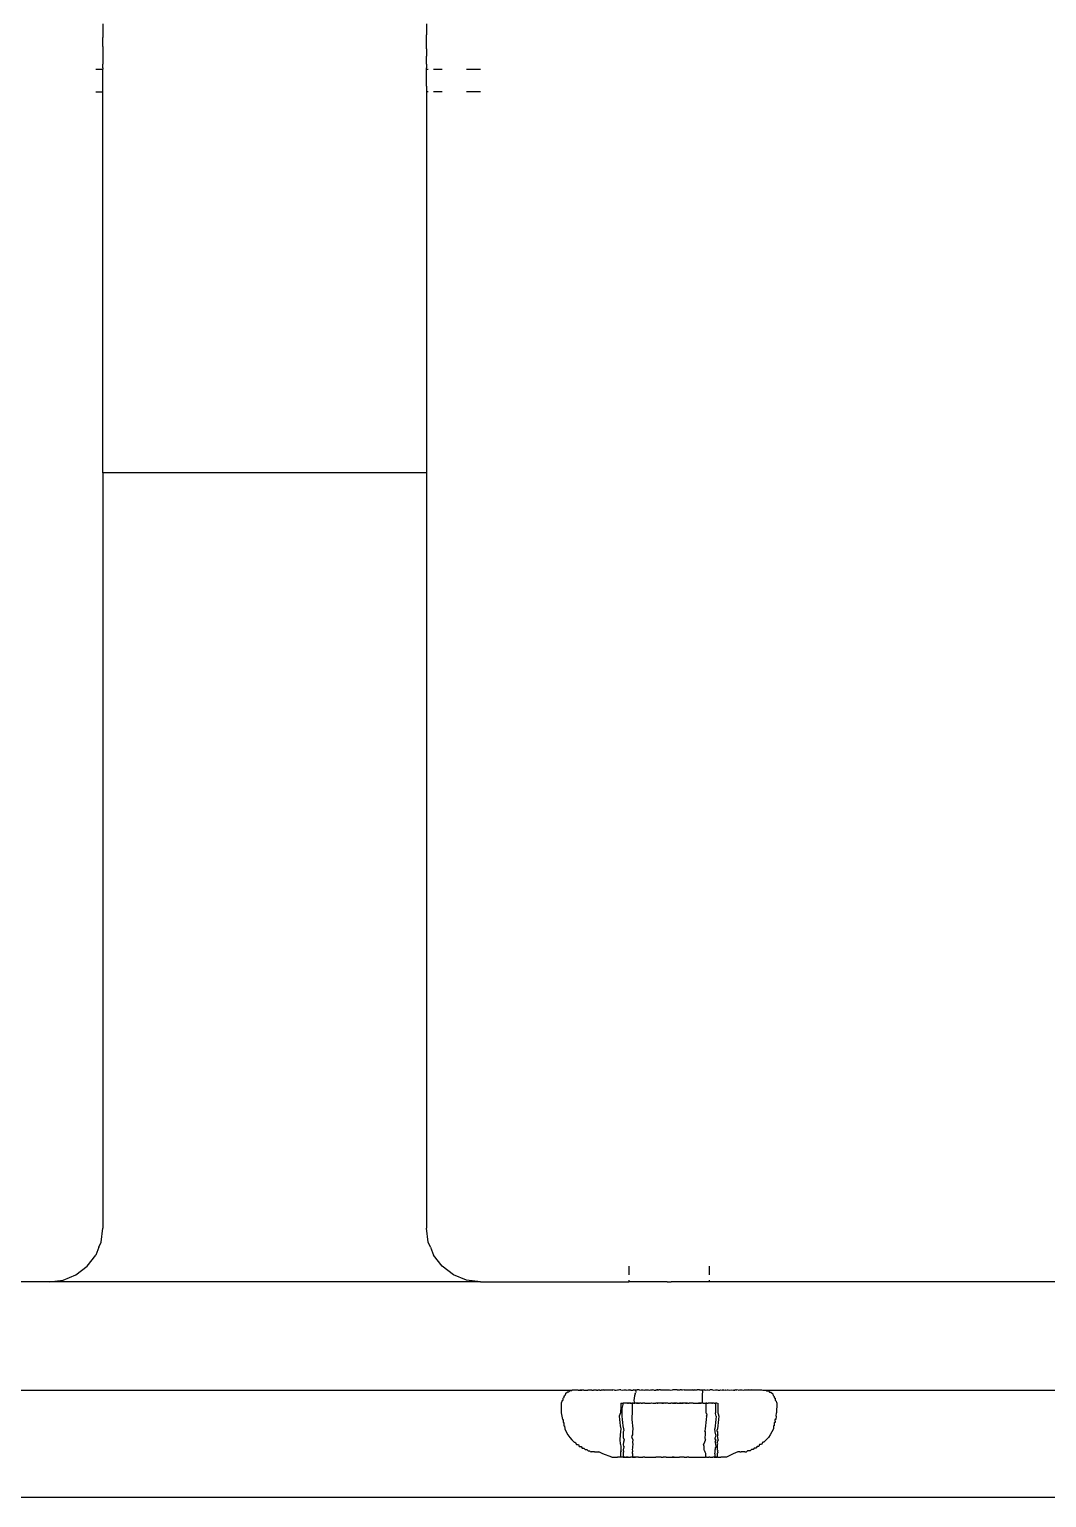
# Model space of a CAD drawing. Header units: millimetres. Extents: x 21 to 5427, y 20 to 4028.
# Drawn here: x 4265.3 to 4303.1, y 1620.3 to 1674.8 of the extents above; entities that cross this region are included whole.
import ezdxf

# ---------------------------------------------------------------- set-up
doc = ezdxf.new("R2010")
doc.units = ezdxf.units.MM

msp = doc.modelspace()

# ---------------------------------------------------------------- linework, layer by layer
for p, q in [((4268.079, 1674.965), (4268.079, 1674.564)), ((4268.079, 1674.564), (4268.079, 1674.509)), ((4268.079, 1674.509), (4268.079, 1674.468)), ((4268.079, 1674.128), (4268.079, 1674.468)), ((4280.079, 1674.965), (4280.079, 1674.564)), ((4280.079, 1674.509), (4280.079, 1674.564)), ((4280.079, 1674.468), (4280.079, 1674.509)), ((4280.079, 1674.128), (4280.079, 1674.468)), ((4268.079, 1674.128), (4268.079, 1674.088)), ((4268.079, 1674.088), (4268.079, 1674.048)), ((4268.079, 1674.048), (4268.079, 1673.777)), ((4280.079, 1674.088), (4280.079, 1674.128)), ((4280.079, 1674.048), (4280.079, 1674.088)), ((4280.079, 1674.048), (4280.079, 1673.777)), ((4268.079, 1673.777), (4268.079, 1673.704)), ((4268.079, 1673.704), (4268.079, 1673.579)), ((4268.079, 1673.579), (4268.079, 1673.518)), ((4268.079, 1673.518), (4268.079, 1673.476)), ((4268.079, 1673.335), (4268.079, 1673.476)), ((4280.079, 1673.704), (4280.079, 1673.777)), ((4280.079, 1673.579), (4280.079, 1673.704)), ((4280.079, 1673.518), (4280.079, 1673.579)), ((4280.079, 1673.476), (4280.079, 1673.518)), ((4280.079, 1673.476), (4280.079, 1673.335)), ((4267.811, 1673.295), (4268.011, 1673.295)), ((4268.011, 1673.295), (4268.079, 1673.295)), ((4268.079, 1673.335), (4268.079, 1673.295)), ((4268.079, 1672.659), (4268.079, 1673.295)), ((4280.079, 1673.295), (4280.079, 1673.335)), ((4280.079, 1673.295), (4280.147, 1673.295)), ((4280.079, 1672.659), (4280.079, 1673.295)), ((4280.347, 1673.295), (4280.665, 1673.295)), ((4281.562, 1673.295), (4282.079, 1673.295)), ((4267.811, 1672.444), (4268.011, 1672.444)), ((4268.011, 1672.444), (4268.079, 1672.444)), ((4268.079, 1672.444), (4268.079, 1672.659)), ((4268.079, 1671.753), (4268.079, 1672.444)), ((4280.079, 1672.659), (4280.079, 1672.444)), ((4280.147, 1672.444), (4280.079, 1672.444)), ((4280.079, 1672.444), (4280.079, 1671.753)), ((4280.665, 1672.444), (4280.347, 1672.444)), ((4282.079, 1672.444), (4281.562, 1672.444)), ((4268.079, 1670.861), (4268.079, 1671.753)), ((4280.079, 1671.753), (4280.079, 1670.861)), ((4268.079, 1669.986), (4268.079, 1670.861)), ((4280.079, 1670.861), (4280.079, 1669.986)), ((4268.079, 1669.129), (4268.079, 1669.986)), ((4280.079, 1669.986), (4280.079, 1669.129)), ((4268.079, 1668.294), (4268.079, 1669.129)), ((4280.079, 1669.129), (4280.079, 1668.294)), ((4268.079, 1667.481), (4268.079, 1668.294)), ((4280.079, 1668.294), (4280.079, 1667.481)), ((4268.079, 1666.693), (4268.079, 1667.481)), ((4280.079, 1667.481), (4280.079, 1666.693)), ((4268.079, 1665.931), (4268.079, 1666.693)), ((4280.079, 1666.693), (4280.079, 1665.931)), ((4268.079, 1665.197), (4268.079, 1665.931)), ((4280.079, 1665.931), (4280.079, 1665.197)), ((4268.079, 1664.492), (4268.079, 1665.197)), ((4280.079, 1665.197), (4280.079, 1664.492)), ((4268.079, 1663.819), (4268.079, 1664.492)), ((4280.079, 1664.492), (4280.079, 1663.819)), ((4268.079, 1663.179), (4268.079, 1663.819)), ((4280.079, 1663.819), (4280.079, 1663.179)), ((4268.079, 1662.573), (4268.079, 1663.179)), ((4280.079, 1663.179), (4280.079, 1662.573)), ((4268.079, 1662.002), (4268.079, 1662.573)), ((4280.079, 1662.573), (4280.079, 1662.002)), ((4268.079, 1661.469), (4268.079, 1662.002)), ((4280.079, 1662.002), (4280.079, 1661.469)), ((4268.079, 1660.973), (4268.079, 1661.469)), ((4280.079, 1661.469), (4280.079, 1660.973)), ((4268.079, 1660.517), (4268.079, 1660.973)), ((4280.079, 1660.973), (4280.079, 1660.517)), ((4268.079, 1660.101), (4268.079, 1660.517)), ((4280.079, 1660.517), (4280.079, 1660.101)), ((4268.079, 1659.727), (4268.079, 1660.101)), ((4280.079, 1660.101), (4280.079, 1659.727)), ((4268.079, 1659.394), (4268.079, 1659.727)), ((4268.079, 1659.104), (4268.079, 1659.394)), ((4280.079, 1659.727), (4280.079, 1659.394)), ((4280.079, 1659.394), (4280.079, 1659.104)), ((4268.079, 1658.858), (4268.079, 1659.104)), ((4268.079, 1658.655), (4268.079, 1658.858)), ((4280.079, 1659.104), (4280.079, 1658.858)), ((4280.079, 1658.858), (4280.079, 1658.655)), ((4268.079, 1658.498), (4268.079, 1658.655)), ((4268.079, 1658.385), (4268.079, 1658.498)), ((4268.079, 1658.317), (4268.079, 1658.385)), ((4280.079, 1658.317), (4268.079, 1658.317)), ((4268.079, 1658.317), (4268.079, 1630.294)), ((4280.079, 1658.655), (4280.079, 1658.498)), ((4280.079, 1658.498), (4280.079, 1658.385)), ((4280.079, 1658.385), (4280.079, 1658.317)), ((4280.079, 1658.317), (4280.079, 1630.294)), ((4268.011, 1629.776), (4268.079, 1630.294)), ((4280.147, 1629.776), (4280.079, 1630.294)), ((4267.494, 1628.88), (4267.811, 1629.294)), ((4267.927, 1629.587), (4267.811, 1629.294)), ((4267.927, 1629.587), (4268.011, 1629.776)), ((4280.232, 1629.587), (4280.147, 1629.776)), ((4280.232, 1629.587), (4280.347, 1629.294)), ((4280.665, 1628.88), (4280.347, 1629.294)), ((4267.079, 1628.562), (4267.494, 1628.88)), ((4281.079, 1628.562), (4280.665, 1628.88)), ((4287.589, 1628.88), (4287.589, 1628.562)), ((4290.57, 1628.88), (4290.57, 1628.562)), ((4266.079, 1628.294), (4240.57, 1628.294)), ((4266.079, 1628.294), (4266.597, 1628.362)), ((4282.079, 1628.294), (4266.079, 1628.294)), ((4266.597, 1628.362), (4267.079, 1628.562)), ((4281.562, 1628.362), (4281.079, 1628.562)), ((4282.079, 1628.294), (4281.562, 1628.362)), ((4282.079, 1628.294), (4287.589, 1628.294)), ((4287.589, 1628.362), (4287.589, 1628.294)), ((4287.622, 1628.294), (4287.589, 1628.294)), ((4287.677, 1628.294), (4287.622, 1628.294)), ((4287.755, 1628.294), (4287.677, 1628.294)), ((4287.854, 1628.294), (4287.755, 1628.294)), ((4287.972, 1628.294), (4287.854, 1628.294)), ((4287.999, 1628.294), (4287.972, 1628.294)), ((4288.108, 1628.294), (4287.999, 1628.294)), ((4288.139, 1628.294), (4288.108, 1628.294)), ((4288.259, 1628.294), (4288.139, 1628.294)), ((4288.292, 1628.294), (4288.259, 1628.294)), ((4288.423, 1628.294), (4288.292, 1628.294)), ((4288.459, 1628.294), (4288.423, 1628.294)), ((4288.597, 1628.294), (4288.459, 1628.294)), ((4288.635, 1628.294), (4288.597, 1628.294)), ((4288.779, 1628.294), (4288.635, 1628.294)), ((4288.818, 1628.294), (4288.779, 1628.294)), ((4288.965, 1628.294), (4288.818, 1628.294)), ((4289.005, 1628.294), (4288.965, 1628.294)), ((4289.005, 1628.294), (4289.154, 1628.294)), ((4289.193, 1628.294), (4289.154, 1628.294)), ((4289.341, 1628.294), (4289.193, 1628.294)), ((4289.38, 1628.294), (4289.341, 1628.294)), ((4289.524, 1628.294), (4289.38, 1628.294)), ((4289.562, 1628.294), (4289.524, 1628.294)), ((4289.7, 1628.294), (4289.562, 1628.294)), ((4289.736, 1628.294), (4289.7, 1628.294)), ((4289.866, 1628.294), (4289.736, 1628.294)), ((4289.9, 1628.294), (4289.866, 1628.294)), ((4290.02, 1628.294), (4289.9, 1628.294)), ((4290.051, 1628.294), (4290.02, 1628.294)), ((4290.159, 1628.294), (4290.051, 1628.294)), ((4290.186, 1628.294), (4290.159, 1628.294)), ((4290.304, 1628.294), (4290.186, 1628.294)), ((4290.403, 1628.294), (4290.304, 1628.294)), ((4290.481, 1628.294), (4290.403, 1628.294)), ((4290.537, 1628.294), (4290.481, 1628.294)), ((4290.57, 1628.294), (4290.537, 1628.294)), ((4290.57, 1628.362), (4290.57, 1628.294)), ((4316.079, 1628.294), (4290.57, 1628.294)), ((4242.67, 1624.284), (4285.488, 1624.284)), ((4285.112, 1623.892), (4285.083, 1623.794)), ((4285.112, 1623.892), (4285.138, 1623.892)), ((4285.141, 1623.985), (4285.138, 1623.892)), ((4285.141, 1623.985), (4285.166, 1623.985)), ((4285.187, 1624.072), (4285.166, 1623.985)), ((4285.187, 1624.072), (4285.212, 1624.072)), ((4285.233, 1624.148), (4285.212, 1624.072)), ((4285.308, 1624.21), (4285.233, 1624.148)), ((4285.348, 1624.21), (4285.308, 1624.21)), ((4285.394, 1624.256), (4285.348, 1624.21)), ((4285.467, 1624.256), (4285.394, 1624.256)), ((4285.488, 1624.284), (4285.467, 1624.256)), ((4285.526, 1624.284), (4285.488, 1624.284)), ((4285.599, 1624.284), (4285.526, 1624.284)), ((4285.648, 1624.284), (4285.599, 1624.284)), ((4285.705, 1624.284), (4285.648, 1624.284)), ((4285.705, 1624.284), (4285.742, 1624.284)), ((4285.742, 1624.284), (4285.77, 1624.284)), ((4285.843, 1624.284), (4285.77, 1624.284)), ((4285.77, 1624.284), (4285.811, 1624.284)), ((4285.811, 1624.284), (4285.843, 1624.284)), ((4285.889, 1624.284), (4285.843, 1624.284)), ((4285.924, 1624.284), (4285.889, 1624.284)), ((4285.924, 1624.284), (4285.975, 1624.284)), ((4285.975, 1624.284), (4286.013, 1624.284)), ((4286.013, 1624.284), (4286.068, 1624.284)), ((4286.109, 1624.284), (4286.068, 1624.284)), ((4286.168, 1624.284), (4286.109, 1624.284)), ((4286.212, 1624.284), (4286.168, 1624.284)), ((4286.212, 1624.284), (4286.275, 1624.284)), ((4286.322, 1624.284), (4286.275, 1624.284)), ((4286.389, 1624.284), (4286.322, 1624.284)), ((4286.389, 1624.284), (4286.439, 1624.284)), ((4286.509, 1624.284), (4286.439, 1624.284)), ((4286.509, 1624.284), (4286.562, 1624.284)), ((4286.636, 1624.284), (4286.562, 1624.284)), ((4286.664, 1624.294), (4286.636, 1624.284)), ((4286.691, 1624.284), (4286.636, 1624.284)), ((4286.664, 1624.294), (4286.691, 1624.284)), ((4286.768, 1624.284), (4286.691, 1624.284)), ((4286.826, 1624.284), (4286.768, 1624.284)), ((4286.906, 1624.284), (4286.826, 1624.284)), ((4286.966, 1624.284), (4286.906, 1624.284)), ((4286.966, 1624.284), (4287, 1624.294)), ((4287.05, 1624.284), (4287, 1624.294)), ((4287.05, 1624.284), (4287.112, 1624.284)), ((4287.112, 1624.284), (4287.165, 1624.294)), ((4287.165, 1624.294), (4287.198, 1624.284)), ((4287.243, 1624.294), (4287.198, 1624.284)), ((4287.289, 1624.294), (4287.243, 1624.294)), ((4287.289, 1624.294), (4287.351, 1624.284)), ((4287.351, 1624.284), (4287.404, 1624.294)), ((4287.404, 1624.294), (4287.475, 1624.294)), ((4287.475, 1624.294), (4287.508, 1624.284)), ((4287.508, 1624.284), (4287.566, 1624.294)), ((4287.566, 1624.294), (4287.596, 1624.291)), ((4287.596, 1624.291), (4287.631, 1624.294)), ((4287.596, 1624.291), (4287.668, 1624.284)), ((4287.668, 1624.284), (4287.631, 1624.294)), ((4287.668, 1624.284), (4287.737, 1624.284)), ((4287.737, 1624.284), (4287.766, 1624.294)), ((4287.737, 1624.284), (4287.805, 1624.288)), ((4287.832, 1624.284), (4287.766, 1624.294)), ((4287.783, 1623.985), (4287.774, 1623.892)), ((4287.774, 1623.892), (4287.79, 1623.848)), ((4287.798, 1624.072), (4287.783, 1623.985)), ((4287.79, 1623.848), (4287.81, 1623.794)), ((4287.819, 1624.148), (4287.798, 1624.072)), ((4287.805, 1624.288), (4287.832, 1624.284)), ((4287.819, 1624.148), (4287.833, 1624.184)), ((4287.903, 1624.294), (4287.832, 1624.284)), ((4287.832, 1624.284), (4287.864, 1624.294)), ((4287.832, 1624.284), (4287.843, 1624.21)), ((4287.843, 1624.21), (4287.833, 1624.184)), ((4287.864, 1624.294), (4287.903, 1624.294)), ((4287.959, 1624.294), (4287.903, 1624.294)), ((4287.999, 1624.284), (4287.959, 1624.294)), ((4287.999, 1624.284), (4288.042, 1624.294)), ((4288.042, 1624.294), (4288.094, 1624.294)), ((4288.094, 1624.294), (4288.169, 1624.284)), ((4288.094, 1624.294), (4288.122, 1624.294)), ((4288.122, 1624.294), (4288.169, 1624.284)), ((4288.169, 1624.284), (4288.194, 1624.294)), ((4288.169, 1624.284), (4288.235, 1624.294)), ((4288.194, 1624.294), (4288.235, 1624.294)), ((4288.235, 1624.294), (4288.299, 1624.294)), ((4288.299, 1624.294), (4288.341, 1624.284)), ((4288.341, 1624.284), (4288.396, 1624.294)), ((4288.396, 1624.294), (4288.431, 1624.291)), ((4288.396, 1623.794), (4288.427, 1623.816)), ((4288.427, 1623.816), (4288.474, 1623.794)), ((4288.431, 1624.291), (4288.469, 1624.294)), ((4288.515, 1624.284), (4288.469, 1624.294)), ((4288.515, 1624.284), (4288.588, 1624.284)), ((4288.614, 1624.294), (4288.588, 1624.284)), ((4288.641, 1624.291), (4288.588, 1624.284)), ((4288.614, 1624.294), (4288.641, 1624.291)), ((4288.641, 1624.291), (4288.703, 1624.294)), ((4288.667, 1624.294), (4288.641, 1624.291)), ((4288.667, 1624.294), (4288.703, 1624.294)), ((4288.759, 1624.294), (4288.703, 1624.294)), ((4288.759, 1624.294), (4288.869, 1624.294)), ((4288.869, 1624.294), (4288.96, 1624.294)), ((4288.956, 1623.794), (4288.994, 1623.816)), ((4288.96, 1624.294), (4289.039, 1624.294)), ((4289.039, 1623.794), (4288.994, 1623.816)), ((4289.039, 1624.294), (4289.085, 1624.294)), ((4289.085, 1624.294), (4289.116, 1624.284)), ((4289.116, 1624.284), (4289.209, 1624.294)), ((4289.288, 1624.294), (4289.209, 1624.294)), ((4289.377, 1624.294), (4289.288, 1624.294)), ((4289.377, 1624.294), (4289.455, 1624.294)), ((4289.455, 1624.294), (4289.491, 1624.294)), ((4289.54, 1624.294), (4289.491, 1624.294)), ((4289.54, 1624.294), (4289.57, 1624.284)), ((4289.636, 1624.294), (4289.57, 1624.284)), ((4289.636, 1624.294), (4289.694, 1624.294)), ((4289.694, 1624.294), (4289.763, 1624.294)), ((4289.763, 1624.294), (4289.836, 1624.294)), ((4289.836, 1624.294), (4289.899, 1624.294)), ((4289.899, 1624.294), (4289.965, 1624.294)), ((4289.989, 1624.284), (4289.965, 1624.294)), ((4289.989, 1624.284), (4290.045, 1624.294)), ((4290.02, 1624.294), (4289.989, 1624.284)), ((4290.02, 1624.294), (4290.077, 1624.294)), ((4290.045, 1624.294), (4290.077, 1624.294)), ((4290.077, 1624.294), (4290.123, 1624.294)), ((4290.17, 1624.294), (4290.123, 1624.294)), ((4290.207, 1624.294), (4290.17, 1624.294)), ((4290.207, 1624.294), (4290.27, 1624.294)), ((4290.27, 1624.294), (4290.343, 1624.294)), ((4290.27, 1624.294), (4290.311, 1624.294)), ((4290.311, 1624.294), (4290.343, 1624.294)), ((4290.311, 1624.294), (4290.315, 1624.21)), ((4290.315, 1624.21), (4290.311, 1624.148)), ((4290.311, 1624.148), (4290.311, 1624.072)), ((4290.311, 1624.072), (4290.311, 1623.985)), ((4290.311, 1623.985), (4290.311, 1623.892)), ((4290.311, 1623.892), (4290.311, 1623.794)), ((4290.343, 1624.294), (4290.393, 1624.294)), ((4290.422, 1624.284), (4290.393, 1624.294)), ((4290.422, 1624.284), (4290.478, 1624.294)), ((4290.478, 1624.294), (4290.527, 1624.294)), ((4290.527, 1624.294), (4290.584, 1624.284)), ((4290.611, 1624.294), (4290.584, 1624.284)), ((4290.66, 1624.294), (4290.611, 1624.294)), ((4290.688, 1624.294), (4290.66, 1624.294)), ((4290.688, 1624.294), (4290.742, 1624.284)), ((4290.742, 1624.284), (4290.804, 1624.294)), ((4290.804, 1624.294), (4290.831, 1624.291)), ((4290.831, 1624.291), (4290.869, 1624.294)), ((4290.831, 1624.291), (4290.897, 1624.284)), ((4290.869, 1624.294), (4290.897, 1624.284)), ((4290.897, 1624.284), (4290.961, 1624.284)), ((4290.961, 1624.284), (4290.994, 1624.294)), ((4290.994, 1624.294), (4291.047, 1624.284)), ((4291.109, 1624.284), (4291.047, 1624.284)), ((4291.109, 1624.284), (4291.158, 1624.294)), ((4291.158, 1624.294), (4291.192, 1624.284)), ((4291.192, 1624.284), (4291.232, 1624.294)), ((4291.232, 1624.294), (4291.274, 1624.294)), ((4291.274, 1624.294), (4291.333, 1624.284)), ((4291.333, 1624.284), (4291.387, 1624.294)), ((4291.387, 1624.294), (4291.468, 1624.284)), ((4291.468, 1624.284), (4291.495, 1624.294)), ((4291.468, 1624.284), (4291.523, 1624.284)), ((4291.495, 1624.294), (4291.523, 1624.284)), ((4291.561, 1624.294), (4291.523, 1624.284)), ((4291.561, 1624.294), (4291.599, 1624.294)), ((4291.649, 1624.284), (4291.599, 1624.294)), ((4291.649, 1624.284), (4291.698, 1624.294)), ((4291.698, 1624.294), (4291.759, 1624.294)), ((4291.759, 1624.294), (4291.793, 1624.294)), ((4291.793, 1624.294), (4291.836, 1624.284)), ((4291.836, 1624.284), (4291.883, 1624.294)), ((4291.883, 1624.294), (4291.969, 1624.294)), ((4291.969, 1624.294), (4292.02, 1624.294)), ((4292.02, 1624.294), (4292.049, 1624.294)), ((4292.091, 1624.284), (4292.02, 1624.294)), ((4292.049, 1624.294), (4292.124, 1624.294)), ((4292.124, 1624.294), (4292.091, 1624.284)), ((4292.124, 1624.294), (4292.193, 1624.294)), ((4292.193, 1624.294), (4292.258, 1624.294)), ((4292.258, 1624.294), (4292.316, 1624.294)), ((4292.316, 1624.294), (4292.369, 1624.294)), ((4292.369, 1624.294), (4292.416, 1624.294)), ((4292.416, 1624.294), (4292.458, 1624.294)), ((4292.458, 1624.294), (4292.493, 1624.294)), ((4292.493, 1624.294), (4292.522, 1624.294)), ((4292.493, 1624.294), (4292.56, 1624.284)), ((4292.56, 1624.284), (4292.6, 1624.284)), ((4292.6, 1624.284), (4292.632, 1624.284)), ((4292.6, 1624.284), (4292.67, 1624.284)), ((4292.632, 1624.284), (4292.67, 1624.284)), ((4292.67, 1624.284), (4332.079, 1624.294)), ((4292.67, 1624.284), (4292.692, 1624.256)), ((4292.692, 1624.256), (4292.764, 1624.256)), ((4292.764, 1624.256), (4292.81, 1624.21)), ((4292.81, 1624.21), (4292.85, 1624.21)), ((4292.85, 1624.21), (4292.926, 1624.148)), ((4292.926, 1624.148), (4292.946, 1624.072)), ((4292.972, 1624.072), (4292.946, 1624.072)), ((4292.972, 1624.072), (4292.992, 1623.985)), ((4293.018, 1623.985), (4292.992, 1623.985)), ((4293.018, 1623.985), (4293.02, 1623.892)), ((4293.046, 1623.892), (4293.02, 1623.892)), ((4293.046, 1623.892), (4293.079, 1623.794)), ((4285.083, 1623.794), (4285.08, 1623.442)), ((4285.08, 1623.442), (4285.108, 1623.319)), ((4285.108, 1623.319), (4285.123, 1623.198)), ((4287.251, 1623.374), (4287.233, 1623.319)), ((4287.233, 1623.319), (4287.239, 1623.198)), ((4287.273, 1623.442), (4287.251, 1623.374)), ((4287.292, 1623.673), (4287.273, 1623.442)), ((4287.292, 1623.794), (4287.328, 1623.794)), ((4287.292, 1623.794), (4287.292, 1623.673)), ((4287.328, 1623.794), (4287.381, 1623.794)), ((4287.381, 1623.794), (4287.328, 1623.604)), ((4287.328, 1623.604), (4287.328, 1623.442)), ((4287.328, 1623.442), (4287.328, 1623.384)), ((4287.328, 1623.384), (4287.334, 1623.319)), ((4287.334, 1623.319), (4287.34, 1623.198)), ((4287.453, 1623.794), (4287.381, 1623.794)), ((4287.412, 1623.794), (4287.381, 1623.794)), ((4287.486, 1623.794), (4287.412, 1623.794)), ((4287.486, 1623.794), (4287.453, 1623.794)), ((4287.536, 1623.794), (4287.486, 1623.794)), ((4287.602, 1623.794), (4287.536, 1623.794)), ((4287.536, 1623.794), (4287.574, 1623.794)), ((4287.629, 1623.794), (4287.574, 1623.794)), ((4287.672, 1623.794), (4287.602, 1623.794)), ((4287.629, 1623.794), (4287.672, 1623.794)), ((4287.672, 1623.794), (4287.715, 1623.794)), ((4287.708, 1623.397), (4287.695, 1623.319)), ((4287.695, 1623.319), (4287.7, 1623.198)), ((4287.712, 1623.628), (4287.708, 1623.442)), ((4287.708, 1623.442), (4287.708, 1623.397)), ((4287.715, 1623.794), (4287.712, 1623.628)), ((4287.766, 1623.794), (4287.715, 1623.794)), ((4287.766, 1623.794), (4287.81, 1623.794)), ((4287.873, 1623.794), (4287.81, 1623.794)), ((4287.873, 1623.794), (4287.836, 1623.794)), ((4287.949, 1623.794), (4287.873, 1623.794)), ((4287.873, 1623.794), (4287.905, 1623.794)), ((4287.905, 1623.794), (4287.949, 1623.794)), ((4287.949, 1623.794), (4287.989, 1623.794)), ((4288.045, 1623.794), (4287.989, 1623.794)), ((4288.045, 1623.794), (4288.09, 1623.794)), ((4288.139, 1623.794), (4288.09, 1623.794)), ((4288.187, 1623.794), (4288.139, 1623.794)), ((4288.187, 1623.794), (4288.232, 1623.794)), ((4288.232, 1623.794), (4288.302, 1623.794)), ((4288.232, 1623.794), (4288.259, 1623.794)), ((4288.259, 1623.794), (4288.33, 1623.794)), ((4288.302, 1623.794), (4288.33, 1623.794)), ((4288.33, 1623.794), (4288.396, 1623.794)), ((4288.474, 1623.794), (4288.544, 1623.794)), ((4288.544, 1623.794), (4288.585, 1623.794)), ((4288.634, 1623.794), (4288.585, 1623.794)), ((4288.634, 1623.794), (4288.665, 1623.794)), ((4288.703, 1623.794), (4288.634, 1623.794)), ((4288.764, 1623.794), (4288.703, 1623.794)), ((4288.81, 1623.794), (4288.764, 1623.794)), ((4288.838, 1623.794), (4288.81, 1623.794)), ((4288.81, 1623.794), (4288.869, 1623.794)), ((4288.91, 1623.794), (4288.838, 1623.794)), ((4288.91, 1623.794), (4288.869, 1623.794)), ((4288.956, 1623.794), (4288.91, 1623.794)), ((4289.039, 1623.794), (4289.102, 1623.794)), ((4289.102, 1623.794), (4289.142, 1623.794)), ((4289.209, 1623.794), (4289.142, 1623.794)), ((4289.209, 1623.794), (4289.248, 1623.794)), ((4289.322, 1623.794), (4289.248, 1623.794)), ((4289.248, 1623.794), (4289.289, 1623.794)), ((4289.289, 1623.794), (4289.348, 1623.794)), ((4289.377, 1623.794), (4289.322, 1623.794)), ((4289.377, 1623.794), (4289.348, 1623.794)), ((4289.377, 1623.794), (4289.41, 1623.794)), ((4289.41, 1623.794), (4289.468, 1623.794)), ((4289.468, 1623.794), (4289.54, 1623.794)), ((4289.494, 1623.794), (4289.468, 1623.794)), ((4289.54, 1623.794), (4289.494, 1623.794)), ((4289.54, 1623.794), (4289.608, 1623.794)), ((4289.608, 1623.794), (4289.57, 1623.794)), ((4289.639, 1623.794), (4289.608, 1623.794)), ((4289.694, 1623.794), (4289.639, 1623.794)), ((4289.763, 1623.794), (4289.694, 1623.794)), ((4289.694, 1623.794), (4289.734, 1623.794)), ((4289.763, 1623.794), (4289.734, 1623.794)), ((4289.763, 1623.794), (4289.829, 1623.794)), ((4289.899, 1623.794), (4289.829, 1623.794)), ((4289.972, 1623.794), (4289.899, 1623.794)), ((4289.972, 1623.794), (4290.02, 1623.794)), ((4290.02, 1623.794), (4290.077, 1623.794)), ((4290.077, 1623.794), (4290.123, 1623.794)), ((4290.123, 1623.794), (4290.17, 1623.794)), ((4290.243, 1623.794), (4290.17, 1623.794)), ((4290.17, 1623.794), (4290.207, 1623.794)), ((4290.207, 1623.794), (4290.27, 1623.794)), ((4290.27, 1623.794), (4290.243, 1623.794)), ((4290.311, 1623.794), (4290.27, 1623.794)), ((4290.349, 1623.794), (4290.311, 1623.794)), ((4290.349, 1623.794), (4290.393, 1623.794)), ((4290.393, 1623.794), (4290.444, 1623.794)), ((4290.442, 1623.571), (4290.441, 1623.442)), ((4290.441, 1623.442), (4290.467, 1623.41)), ((4290.444, 1623.794), (4290.442, 1623.571)), ((4290.487, 1623.794), (4290.444, 1623.794)), ((4290.464, 1623.319), (4290.459, 1623.198)), ((4290.464, 1623.319), (4290.484, 1623.357)), ((4290.467, 1623.41), (4290.484, 1623.357)), ((4290.487, 1623.794), (4290.53, 1623.794)), ((4290.597, 1623.794), (4290.53, 1623.794)), ((4290.665, 1623.794), (4290.597, 1623.794)), ((4290.622, 1623.794), (4290.597, 1623.794)), ((4290.692, 1623.794), (4290.622, 1623.794)), ((4290.665, 1623.794), (4290.692, 1623.794)), ((4290.756, 1623.794), (4290.692, 1623.794)), ((4290.756, 1623.794), (4290.798, 1623.794)), ((4290.86, 1623.794), (4290.798, 1623.794)), ((4290.798, 1623.794), (4290.798, 1623.686)), ((4290.798, 1623.686), (4290.798, 1623.442)), ((4290.805, 1623.41), (4290.798, 1623.442)), ((4290.825, 1623.319), (4290.805, 1623.41)), ((4290.825, 1623.319), (4290.818, 1623.198)), ((4290.888, 1623.794), (4290.892, 1623.442)), ((4290.892, 1623.442), (4290.901, 1623.409)), ((4290.901, 1623.409), (4290.926, 1623.319)), ((4290.926, 1623.319), (4290.919, 1623.198)), ((4293.051, 1623.319), (4293.036, 1623.198)), ((4293.051, 1623.319), (4293.067, 1623.442)), ((4293.079, 1623.794), (4293.067, 1623.442)), ((4285.123, 1623.198), (4285.149, 1623.198)), ((4285.149, 1623.198), (4285.147, 1623.078)), ((4285.147, 1623.078), (4285.173, 1623.078)), ((4285.173, 1623.078), (4285.182, 1622.961)), ((4285.182, 1622.961), (4285.207, 1622.961)), ((4285.207, 1622.961), (4285.209, 1622.846)), ((4285.209, 1622.846), (4285.262, 1622.736)), ((4285.262, 1622.736), (4285.324, 1622.63)), ((4287.239, 1623.198), (4287.251, 1623.078)), ((4287.251, 1623.078), (4287.267, 1622.961)), ((4287.267, 1622.961), (4287.287, 1622.846)), ((4287.287, 1622.846), (4287.272, 1622.63)), ((4287.34, 1623.198), (4287.351, 1623.078)), ((4287.351, 1623.078), (4287.366, 1622.961)), ((4287.366, 1622.961), (4287.386, 1622.846)), ((4287.399, 1622.781), (4287.381, 1622.736)), ((4287.381, 1622.736), (4287.381, 1622.63)), ((4287.386, 1622.846), (4287.399, 1622.781)), ((4287.7, 1623.198), (4287.708, 1623.078)), ((4287.708, 1623.078), (4287.72, 1622.961)), ((4287.72, 1622.961), (4287.736, 1622.846)), ((4287.736, 1622.846), (4287.722, 1622.736)), ((4287.722, 1622.736), (4287.723, 1622.63)), ((4290.423, 1622.846), (4290.412, 1622.778)), ((4290.437, 1622.736), (4290.412, 1622.778)), ((4290.438, 1622.961), (4290.423, 1622.846)), ((4290.436, 1622.63), (4290.437, 1622.736)), ((4290.45, 1623.078), (4290.438, 1622.961)), ((4290.459, 1623.198), (4290.45, 1623.078)), ((4290.792, 1622.961), (4290.773, 1622.846)), ((4290.792, 1622.736), (4290.773, 1622.846)), ((4290.807, 1623.078), (4290.792, 1622.961)), ((4290.818, 1622.63), (4290.792, 1622.736)), ((4290.818, 1623.198), (4290.807, 1623.078)), ((4290.871, 1622.846), (4290.858, 1622.786)), ((4290.885, 1622.736), (4290.858, 1622.786)), ((4290.892, 1622.961), (4290.871, 1622.846)), ((4290.887, 1622.63), (4290.885, 1622.736)), ((4290.908, 1623.078), (4290.892, 1622.961)), ((4290.919, 1623.198), (4290.908, 1623.078)), ((4292.896, 1622.736), (4292.834, 1622.63)), ((4292.949, 1622.846), (4292.896, 1622.736)), ((4292.951, 1622.961), (4292.949, 1622.846)), ((4292.977, 1622.961), (4292.951, 1622.961)), ((4292.985, 1623.078), (4292.977, 1622.961)), ((4293.011, 1623.078), (4292.985, 1623.078)), ((4293.036, 1623.198), (4293.01, 1623.198)), ((4293.01, 1623.198), (4293.011, 1623.078)), ((4285.324, 1622.63), (4285.395, 1622.53)), ((4285.395, 1622.53), (4285.473, 1622.436)), ((4285.473, 1622.436), (4285.558, 1622.349)), ((4285.558, 1622.349), (4285.596, 1622.349)), ((4285.596, 1622.349), (4285.651, 1622.269)), ((4285.651, 1622.269), (4285.687, 1622.269)), ((4285.687, 1622.269), (4285.718, 1622.269)), ((4285.718, 1622.269), (4285.749, 1622.196)), ((4285.749, 1622.196), (4285.785, 1622.196)), ((4285.785, 1622.196), (4285.814, 1622.196)), ((4285.814, 1622.196), (4285.854, 1622.132)), ((4287.272, 1622.63), (4287.254, 1622.436)), ((4287.254, 1622.436), (4287.269, 1622.292)), ((4287.269, 1622.292), (4287.283, 1622.269)), ((4287.283, 1622.269), (4287.292, 1622.196)), ((4287.292, 1622.196), (4287.287, 1622.159)), ((4287.381, 1622.63), (4287.373, 1622.53)), ((4287.373, 1622.53), (4287.409, 1622.436)), ((4287.385, 1622.349), (4287.381, 1622.269)), ((4287.381, 1622.269), (4287.394, 1622.196)), ((4287.409, 1622.436), (4287.385, 1622.349)), ((4287.412, 1622.175), (4287.389, 1622.132)), ((4287.394, 1622.196), (4287.412, 1622.175)), ((4287.723, 1622.63), (4287.692, 1622.568)), ((4287.692, 1622.568), (4287.702, 1622.53)), ((4287.702, 1622.53), (4287.731, 1622.436)), ((4287.731, 1622.436), (4287.725, 1622.349)), ((4287.725, 1622.349), (4287.732, 1622.269)), ((4287.732, 1622.269), (4287.726, 1622.196)), ((4287.726, 1622.196), (4287.728, 1622.132)), ((4290.395, 1622.349), (4290.361, 1622.269)), ((4290.388, 1622.196), (4290.361, 1622.269)), ((4290.379, 1622.132), (4290.388, 1622.196)), ((4290.418, 1622.412), (4290.395, 1622.349)), ((4290.416, 1622.53), (4290.436, 1622.63)), ((4290.427, 1622.436), (4290.416, 1622.53)), ((4290.427, 1622.436), (4290.418, 1622.412)), ((4290.786, 1622.53), (4290.775, 1622.504)), ((4290.815, 1622.436), (4290.775, 1622.504)), ((4290.818, 1622.63), (4290.786, 1622.53)), ((4290.815, 1622.436), (4290.79, 1622.382)), ((4290.808, 1622.349), (4290.79, 1622.382)), ((4290.814, 1622.269), (4290.808, 1622.349)), ((4290.824, 1622.196), (4290.809, 1622.148)), ((4290.824, 1622.196), (4290.814, 1622.269)), ((4290.905, 1622.436), (4290.861, 1622.349)), ((4290.89, 1622.292), (4290.861, 1622.349)), ((4290.872, 1622.159), (4290.883, 1622.224)), ((4290.887, 1622.63), (4290.873, 1622.59)), ((4290.884, 1622.53), (4290.873, 1622.59)), ((4290.875, 1622.269), (4290.89, 1622.292)), ((4290.883, 1622.224), (4290.875, 1622.269)), ((4290.905, 1622.436), (4290.884, 1622.53)), ((4292.344, 1622.196), (4292.305, 1622.132)), ((4292.374, 1622.196), (4292.344, 1622.196)), ((4292.409, 1622.196), (4292.374, 1622.196)), ((4292.441, 1622.269), (4292.409, 1622.196)), ((4292.471, 1622.269), (4292.441, 1622.269)), ((4292.508, 1622.269), (4292.471, 1622.269)), ((4292.563, 1622.349), (4292.508, 1622.269)), ((4292.6, 1622.349), (4292.563, 1622.349)), ((4292.686, 1622.436), (4292.6, 1622.349)), ((4292.764, 1622.53), (4292.686, 1622.436)), ((4292.834, 1622.63), (4292.764, 1622.53)), ((4285.854, 1622.132), (4285.888, 1622.132)), ((4285.888, 1622.132), (4285.917, 1622.132)), ((4285.917, 1622.132), (4285.963, 1622.077)), ((4285.963, 1622.077), (4286.024, 1622.077)), ((4286.024, 1622.077), (4286.076, 1622.031)), ((4286.076, 1622.031), (4286.135, 1622.031)), ((4286.135, 1622.031), (4286.152, 1622.011)), ((4286.152, 1622.011), (4286.19, 1621.994)), ((4286.248, 1621.994), (4286.19, 1621.994)), ((4286.32, 1621.994), (4286.248, 1621.994)), ((4286.32, 1621.994), (4286.367, 1621.994)), ((4286.367, 1621.994), (4286.42, 1621.994)), ((4286.42, 1621.994), (4286.48, 1621.994)), ((4286.62, 1621.914), (4286.48, 1621.994)), ((4286.953, 1621.794), (4286.62, 1621.914)), ((4286.953, 1621.794), (4287.163, 1621.794)), ((4287.292, 1621.794), (4287.163, 1621.794)), ((4287.287, 1622.159), (4287.292, 1622.106)), ((4287.288, 1621.994), (4287.312, 1622.031)), ((4287.292, 1621.952), (4287.288, 1621.994)), ((4287.292, 1622.106), (4287.292, 1622.066)), ((4287.312, 1622.031), (4287.292, 1622.066)), ((4287.292, 1621.904), (4287.292, 1621.952)), ((4287.292, 1621.838), (4287.292, 1621.904)), ((4287.292, 1621.794), (4287.292, 1621.838)), ((4287.328, 1621.794), (4287.292, 1621.794)), ((4287.381, 1621.794), (4287.328, 1621.794)), ((4287.389, 1622.132), (4287.381, 1622.071)), ((4287.381, 1622.071), (4287.382, 1622.031)), ((4287.403, 1621.994), (4287.381, 1621.964)), ((4287.381, 1621.964), (4287.381, 1621.92)), ((4287.381, 1621.92), (4287.381, 1621.867)), ((4287.381, 1621.867), (4287.381, 1621.794)), ((4287.449, 1621.794), (4287.381, 1621.794)), ((4287.381, 1621.794), (4287.412, 1621.794)), ((4287.382, 1622.031), (4287.403, 1621.994)), ((4287.412, 1621.794), (4287.486, 1621.794)), ((4287.412, 1621.794), (4287.449, 1621.794)), ((4287.449, 1621.794), (4287.52, 1621.794)), ((4287.449, 1621.794), (4287.486, 1621.794)), ((4287.561, 1621.794), (4287.486, 1621.794)), ((4287.52, 1621.794), (4287.561, 1621.794)), ((4287.561, 1621.794), (4287.598, 1621.794)), ((4287.598, 1621.794), (4287.645, 1621.794)), ((4287.678, 1621.794), (4287.645, 1621.794)), ((4287.729, 1621.794), (4287.678, 1621.794)), ((4287.728, 1622.132), (4287.715, 1622.077)), ((4287.715, 1622.077), (4287.727, 1622.031)), ((4287.727, 1622.031), (4287.727, 1621.994)), ((4287.728, 1621.933), (4287.727, 1621.994)), ((4287.728, 1621.933), (4287.728, 1621.888)), ((4287.728, 1621.888), (4287.728, 1621.853)), ((4287.728, 1621.853), (4287.729, 1621.794)), ((4287.729, 1621.794), (4287.757, 1621.794)), ((4287.783, 1621.794), (4287.729, 1621.794)), ((4287.757, 1621.794), (4287.832, 1621.794)), ((4287.832, 1621.794), (4287.783, 1621.794)), ((4287.873, 1621.794), (4287.832, 1621.794)), ((4287.947, 1621.794), (4287.873, 1621.794)), ((4287.911, 1621.794), (4287.873, 1621.794)), ((4287.947, 1621.794), (4287.911, 1621.794)), ((4287.947, 1621.794), (4288.065, 1621.794)), ((4288.065, 1621.794), (4288.107, 1621.794)), ((4288.181, 1621.794), (4288.107, 1621.794)), ((4288.181, 1621.794), (4288.313, 1621.794)), ((4288.313, 1621.794), (4288.389, 1621.794)), ((4288.389, 1621.794), (4288.416, 1621.794)), ((4288.416, 1621.794), (4288.473, 1621.794)), ((4288.473, 1621.794), (4288.528, 1621.794)), ((4288.528, 1621.794), (4288.585, 1621.794)), ((4288.634, 1621.794), (4288.585, 1621.794)), ((4288.67, 1621.794), (4288.634, 1621.794)), ((4288.72, 1621.794), (4288.67, 1621.794)), ((4288.782, 1621.794), (4288.72, 1621.794)), ((4288.748, 1621.794), (4288.72, 1621.794)), ((4288.782, 1621.794), (4288.748, 1621.794)), ((4288.782, 1621.794), (4288.862, 1621.794)), ((4288.895, 1621.794), (4288.862, 1621.794)), ((4288.972, 1621.794), (4288.895, 1621.794)), ((4288.972, 1621.794), (4289.037, 1621.794)), ((4289.037, 1621.794), (4289.124, 1621.794)), ((4289.124, 1621.794), (4289.198, 1621.794)), ((4289.198, 1621.794), (4289.271, 1621.794)), ((4289.234, 1621.794), (4289.198, 1621.794)), ((4289.271, 1621.794), (4289.234, 1621.794)), ((4289.271, 1621.794), (4289.324, 1621.794)), ((4289.324, 1621.794), (4289.359, 1621.794)), ((4289.359, 1621.794), (4289.422, 1621.794)), ((4289.422, 1621.794), (4289.468, 1621.794)), ((4289.515, 1621.794), (4289.468, 1621.794)), ((4289.545, 1621.794), (4289.515, 1621.794)), ((4289.608, 1621.794), (4289.545, 1621.794)), ((4289.642, 1621.794), (4289.608, 1621.794)), ((4289.642, 1621.794), (4289.743, 1621.794)), ((4289.818, 1621.794), (4289.743, 1621.794)), ((4289.818, 1621.794), (4289.857, 1621.794)), ((4289.857, 1621.794), (4289.911, 1621.794)), ((4289.911, 1621.794), (4289.974, 1621.794)), ((4289.974, 1621.794), (4290.012, 1621.794)), ((4290.012, 1621.794), (4290.062, 1621.794)), ((4290.062, 1621.794), (4290.117, 1621.794)), ((4290.062, 1621.794), (4290.091, 1621.794)), ((4290.091, 1621.794), (4290.117, 1621.794)), ((4290.117, 1621.794), (4290.223, 1621.794)), ((4290.223, 1621.794), (4290.286, 1621.794)), ((4290.223, 1621.794), (4290.257, 1621.794)), ((4290.257, 1621.794), (4290.327, 1621.794)), ((4290.286, 1621.794), (4290.327, 1621.794)), ((4290.327, 1621.794), (4290.376, 1621.794)), ((4290.376, 1621.794), (4290.43, 1621.794)), ((4290.385, 1622.077), (4290.379, 1622.132)), ((4290.394, 1622.031), (4290.385, 1622.077)), ((4290.394, 1622.031), (4290.412, 1621.994)), ((4290.412, 1621.994), (4290.431, 1621.949)), ((4290.431, 1621.917), (4290.43, 1621.88)), ((4290.43, 1621.88), (4290.43, 1621.794)), ((4290.468, 1621.794), (4290.43, 1621.794)), ((4290.431, 1621.949), (4290.431, 1621.917)), ((4290.468, 1621.794), (4290.514, 1621.794)), ((4290.514, 1621.794), (4290.557, 1621.794)), ((4290.598, 1621.794), (4290.557, 1621.794)), ((4290.598, 1621.794), (4290.673, 1621.794)), ((4290.598, 1621.794), (4290.638, 1621.794)), ((4290.638, 1621.794), (4290.705, 1621.794)), ((4290.673, 1621.794), (4290.705, 1621.794)), ((4290.749, 1621.794), (4290.705, 1621.794)), ((4290.749, 1621.794), (4290.786, 1621.794)), ((4290.749, 1621.794), (4290.812, 1621.794)), ((4290.782, 1622.074), (4290.777, 1622.031)), ((4290.777, 1622.031), (4290.782, 1621.994)), ((4290.804, 1622.092), (4290.782, 1622.074)), ((4290.782, 1621.994), (4290.784, 1621.945)), ((4290.785, 1621.885), (4290.784, 1621.945)), ((4290.786, 1621.794), (4290.785, 1621.885)), ((4290.786, 1621.794), (4290.812, 1621.794)), ((4290.804, 1622.092), (4290.809, 1622.148)), ((4290.812, 1621.794), (4290.856, 1621.794)), ((4290.882, 1621.794), (4290.812, 1621.794)), ((4290.876, 1622.109), (4290.872, 1622.159)), ((4290.879, 1622.082), (4290.876, 1622.109)), ((4290.877, 1622.009), (4290.897, 1622.031)), ((4290.898, 1621.994), (4290.877, 1622.009)), ((4290.883, 1622.056), (4290.879, 1622.082)), ((4290.882, 1621.932), (4290.898, 1621.994)), ((4290.882, 1621.886), (4290.882, 1621.932)), ((4290.882, 1621.851), (4290.882, 1621.886)), ((4290.882, 1621.794), (4290.882, 1621.851)), ((4290.882, 1621.794), (4290.995, 1621.794)), ((4290.897, 1622.031), (4290.883, 1622.056)), ((4291.205, 1621.794), (4290.995, 1621.794)), ((4291.464, 1621.916), (4291.205, 1621.794)), ((4291.637, 1621.994), (4291.464, 1621.916)), ((4291.702, 1621.994), (4291.637, 1621.994)), ((4291.702, 1621.994), (4291.761, 1621.994)), ((4291.812, 1621.994), (4291.761, 1621.994)), ((4291.857, 1621.994), (4291.812, 1621.994)), ((4291.894, 1621.994), (4291.857, 1621.994)), ((4291.894, 1621.994), (4291.947, 1621.994)), ((4291.99, 1622.031), (4291.947, 1621.994)), ((4292.024, 1622.031), (4291.99, 1622.031)), ((4292.083, 1622.031), (4292.024, 1622.031)), ((4292.135, 1622.077), (4292.083, 1622.031)), ((4292.196, 1622.077), (4292.135, 1622.077)), ((4292.242, 1622.132), (4292.196, 1622.077)), ((4292.271, 1622.132), (4292.242, 1622.132)), ((4292.305, 1622.132), (4292.271, 1622.132)), ((4347.638, 1620.294), (4232.079, 1620.294))]:
    msp.add_line(p, q)

doc.saveas('drawing.dxf')
